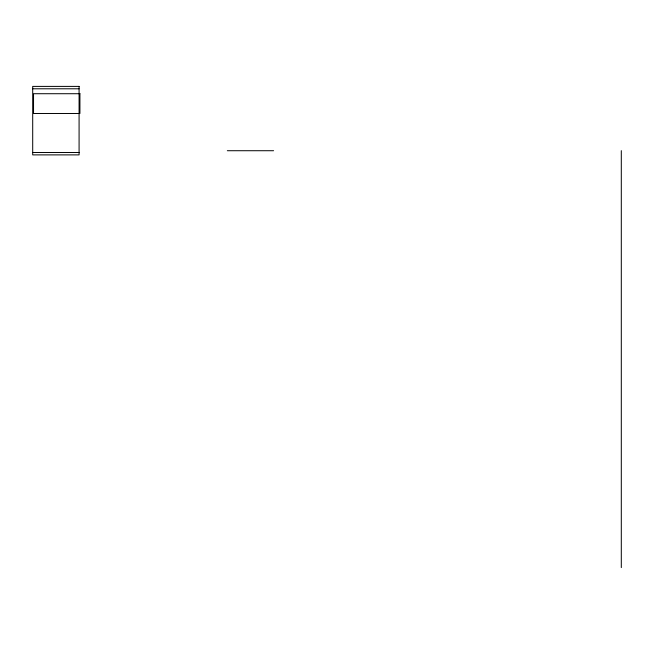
<?xml version="1.0" encoding="UTF-8"?>
<svg xmlns="http://www.w3.org/2000/svg" width="654" height="654" viewBox="0 0 654 654"><rect width="100%" height="100%" fill="white"/><g stroke="black" fill="none" stroke-linecap="round" stroke-linejoin="round"><path stroke-width="0.98" d="M32.7 88.789L79.085 88.789M227.33 150.722L273.593 150.722M32.7 152.496L79.085 152.496M621.3 150.649L621.3 567.598M79.085 86.402L32.7 86.402L32.7 154.884L79.085 154.884L79.085 86.402M79.919 93.718L33.534 93.718L33.534 113.485L79.919 113.485L79.919 93.718"/></g></svg>
